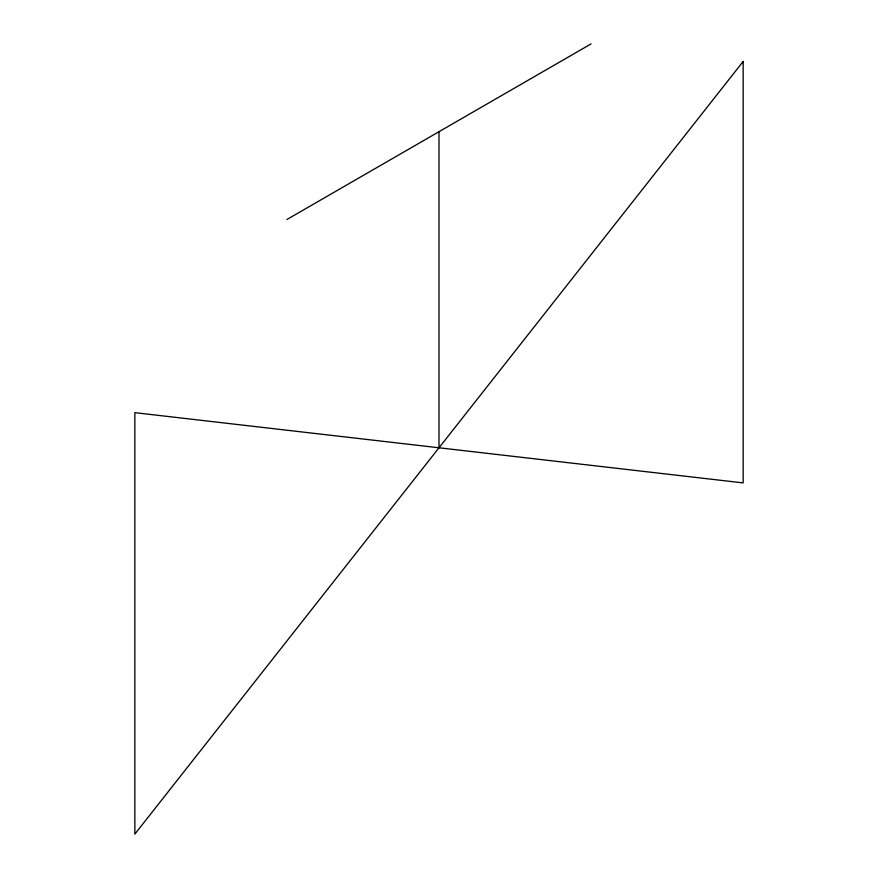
<?xml version="1.0" encoding="UTF-8"?>
<svg xmlns="http://www.w3.org/2000/svg" width="878" height="878" viewBox="0 0 878 878"><rect width="100%" height="100%" fill="white"/><g stroke="black" fill="none" stroke-linecap="round" stroke-linejoin="round"><path stroke-width="1.32" d="M286.93 219.5L591.07 43.9M439 131.7L439 447.78M743.15 61.46L134.85 834.1L134.85 412.66L743.15 482.9L743.15 61.46"/></g></svg>
